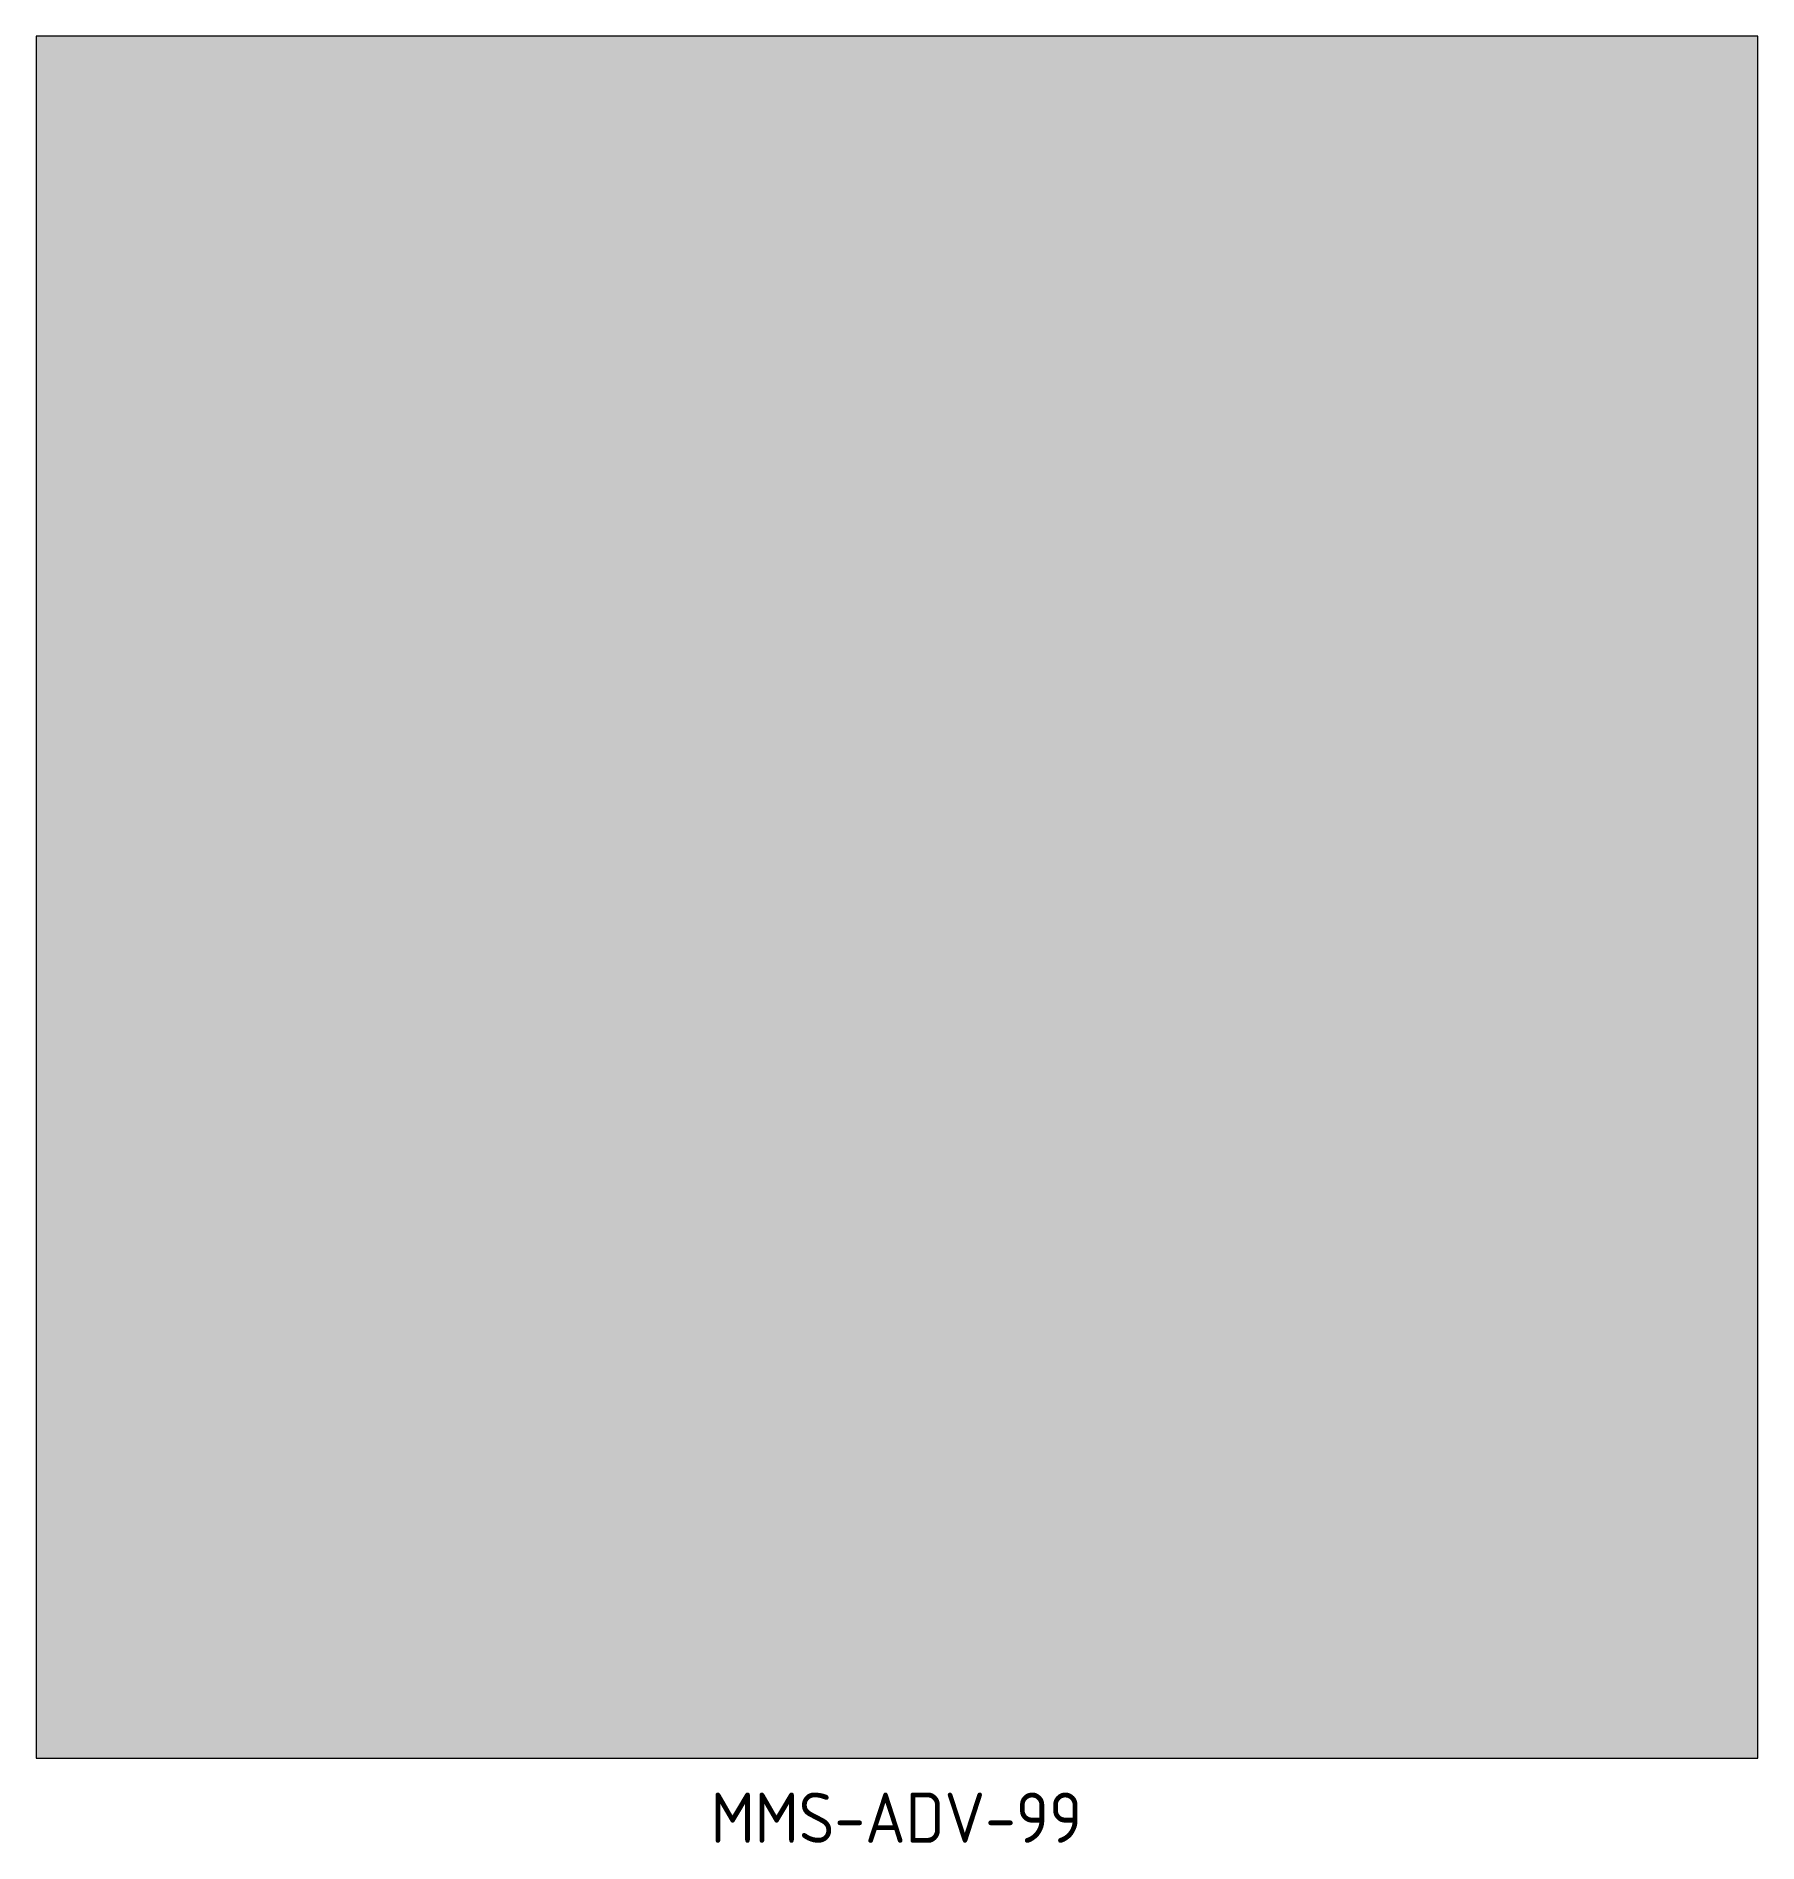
# Model space of a CAD drawing. Header units: millimetres. Extents: x 898 to 1018, y 1695 to 1820.
import ezdxf

# ---------------------------------------------------------------- set-up
doc = ezdxf.new("R2010")
doc.units = ezdxf.units.MM
doc.layers.add('DIM', color=1, linetype='Continuous')
doc.layers.add('L18', color=4, linetype='Continuous')
doc.layers.add('GSCOLORFILL', color=7, linetype='Continuous', lineweight=0)
doc.styles.add('T35', font='isocp2.shx', dxfattribs={"height": 3.5})

# ---------------------------------------------------------------- blocks, each defined once
blk = doc.blocks.new('*U2')
at = {"layer": 'GSCOLORFILL', "true_color": 0xfcd116, "transparency": 33554687}
blk.add_hatch(color=40, dxfattribs=at).paths.add_polyline_path([(-300.0000000000002, -299.9999999999999), (300, -299.9999999999999), (300, 300), (-300.0000000000002, 300)])
at = {"layer": 'GSCOLORFILL', "color": 40, "linetype": 'Continuous', "true_color": 0xfcd116, "transparency": 33554687}
for points in [[(-300.0000000000002, -299.9999999999999), (300, -299.9999999999999), (300, 300), (-300.0000000000002, 300), (-300.0000000000003, -300)], [(-300.0000000000002, -299.9999999999999), (300, -299.9999999999999), (300, 300), (-300.0000000000002, 300), (-300.0000000000003, -299.9999999999999)]]:
    blk.add_lwpolyline(points, close=True, dxfattribs=at).dxf.unprotected_set("ltscale", 0)
blk = doc.blocks.new('*U1')
at = {"layer": 'GSCOLORFILL'}
h = blk.add_hatch(color=256, dxfattribs=at)
h.dxf.hatch_style = 1
edge = h.paths.add_edge_path()
edge.add_arc((-106.8277838300473, 217.6956942870872), 22, 0, 360)
edge = h.paths.add_edge_path(flags=16)
edge.add_arc((-146.9189144137208, -61.50180064618593), 35, 0, 360)
edge = h.paths.add_edge_path()
edge.add_line((-34.83903847994294, -131.5018006461859), (-47.86582046801232, -131.5018006461859))
edge.add_line((-47.86582046801232, -131.5018006461859), (-55.58415050833673, -123.7834706058612))
edge.add_line((-55.58415050833673, -123.7834706058612), (-72.4701395811503, -123.7834706058613))
edge.add_arc((-85.58415050833659, -116.501800646186), 14.99999999999996, 169.4093604514541, 330.95839031118226, ccw=False)
edge.add_arc((-146.918914413721, -61.50180064618609), 70.00000000000007, 103.10729717623371, 311.7264892359949, ccw=False)
edge.add_line((-162.7931889791962, 6.674495872618138), (-162.7931889791962, 21.16724677838346))
edge.add_line((-162.7931889791962, 21.16724677838346), (-197.7931889791962, 21.16724677838334))
edge.add_arc((-197.7931889791962, 26.16724677838335), 5.000000000000004, 160.7764922519403, 270, ccw=False)
edge.add_arc((-183.6295685664955, 21.22843550390349), 20.00000000000005, 89.99999999999977, 160.7764922519394, ccw=False)
edge.add_line((-183.6295685664954, 41.22843550390354), (-182.7931889791962, 41.22843550390354))
edge.add_arc((-171.023554223675, 41.2284355039036), 11.76963475552117, 90.00000000000028, 180.0000000000003, ccw=False)
edge.add_line((-171.0235542236751, 52.99807025942476), (-162.7931889791967, 52.99807025942465))
edge.add_line((-162.7931889791967, 52.99807025942465), (-162.7931889791967, 65.50725450053659))
edge.add_arc((-79.62667386231261, 121.0350021886345), 99.99999999999983, 153.986648340147, 213.7298288252224, ccw=False)
edge.add_arc((-160.5089419896693, 160.5072545005353), 9.999999999999943, 90.00000000000063, 153.9866483401478, ccw=False)
edge.add_arc((-160.5089419896692, 155.5072545005353), 14.99999999999994, 12.025269435377709, 90.00000000000091, ccw=False)
edge.add_line((-145.8381048500892, 158.6324005169507), (-141.5571219962976, 138.5355468290253))
edge.add_arc((-229.5821448337782, 119.7846707305325), 90.00000000000001, -9.469551800584384, 12.025269435377993, ccw=False)
edge.add_arc((-126.0129617649868, 102.5097085463995), 15.00000000000019, 170.5304481994155, 265.5116180847212)
edge.add_arc((-146.7510522877931, -161.677595466242), 249.9999999999998, 72.25431631374721, 85.51161808472301, ccw=False)
edge.add_arc((-74.21042527212896, 64.99807025942481), 11.99999999999992, -89.99999999999898, 72.25431631374647, ccw=False)
edge.add_line((-74.21042527212876, 52.99807025942488), (-78.6886338100112, 52.99807025942465))
edge.add_arc((-74.27502077669078, 47.1132528816641), 7.356021722200694, 126.869897645844, 233.130102354156)
edge.add_line((-78.6886338100112, 41.22843550390354), (-68.6886338100112, 41.22843550390354))
edge.add_arc((-68.6886338100112, 31.22843550390354), 10, 43.19487233876339, 90, ccw=False)
edge.add_arc((-97.8498293200916, 3.84916092580502), 50.00000000000057, 24.999999999999886, 43.19487233876299, ccw=False)
edge.add_line((-52.53443996825854, 24.98007401284013), (-40.09773534323222, -1.69052512386196))
edge.add_line((-40.09773534323222, -1.69052512386196), (9.501987505517263, -1.69052512386196))
edge.add_line((9.501987505517263, -1.69052512386196), (9.501987505517263, 18.30947487613804))
edge.add_line((9.501987505517263, 18.30947487613804), (-19.35505089797653, 101.2897856126354))
edge.add_arc((-14.63246664844339, 102.9321004442257), 4.999999999999999, 109.99999999999491, 199.1755103319032, ccw=False)
edge.add_line((-16.34256736507132, 107.6305635481554), (-11.68938592777522, 109.3241830859707))
edge.add_arc((-13.39948664440332, 114.0226461899003), 4.999999999999996, 289.999999999997, 379.9999999999964)
edge.add_line((-8.70102354047367, 115.7327469065283), (-11.87721085280145, 124.4592498271126))
edge.add_arc((-19.39475181908909, 121.723088680511), 7.999999999999085, 19.99999999997426, 68.59037789068421)
edge.add_line((-16.47448671215352, 129.171044890452), (-34.20733850965917, 122.7168146675062))
edge.add_arc((-35.74642915462484, 126.9454314610427), 4.499999999999977, 110.00000000000179, 290.0000000000024, ccw=False)
edge.add_line((-37.28551979959047, 131.1740482545792), (28.49296365542295, 155.1154582873758))
edge.add_arc((30.03205430038832, 150.8868414938393), 4.4999999999999, -69.99999999999977, 109.99999999999861, ccw=False)
edge.add_line((31.57114494535381, 146.6582247003028), (13.83829314785044, 140.2039944773576))
edge.add_arc((20.86279997468866, 136.375639237872), 7.999999999999607, 151.4096221092781, 200.0000000000065)
edge.add_line((13.34525900840208, 133.639478091266), (17.6441663182195, 121.8283273292136))
edge.add_arc((27.04109252607852, 125.2485287624701), 9.999999999999886, 199.9999999999993, 264.0179502062365)
edge.add_arc((-44.1997964374508, -554.6120713603252), 673.5829868126044, 69.56427704160222, 84.0179502062378, ccw=False)
edge.add_arc((182.2570778430809, 53.15200694132184), 25.00000000000002, 1.1368683772161603e-13, 69.56427704160228, ccw=False)
edge.add_line((207.2570778430809, 53.15200694132187), (207.2570778430809, 8.915732987266267))
edge.add_arc((201.1167802742398, -4.871022604027672), 15.09231208158613, -90, 65.99293018228792, ccw=False)
edge.add_line((201.1167802742398, -19.9633346856138), (194.7947468346515, -19.96333468561369))
edge.add_line((194.7947468346515, -19.96333468561369), (189.565950302816, -28.95559778468402))
edge.add_arc((161.918914413721, -76.5018006461859), 54.99999999999996, -210.29905299854545, 59.82297243943992, ccw=False)
edge.add_line((114.4317004929021, -48.7535662151742), (33.27459533162391, -48.7535662151742))
edge.add_line((33.27459533162391, -48.7535662151742), (14.41584949166327, -52.13127952293399))
edge.add_line((14.41584949166327, -52.13127952293399), (20.42696376442473, -68.52402919170851))
edge.add_line((20.42696376442473, -68.52402919170851), (26.43807803718664, -68.52402919170851))
edge.add_line((26.43807803718664, -68.52402919170851), (59.41584949166327, -101.5018006461859))
edge.add_line((59.41584949166327, -101.5018006461859), (64.41584949166327, -101.5018006461859))
edge.add_arc((64.4158494916633, -116.5018006461859), 14.99999999999994, -150.9583903111838, 90.00000000000011, ccw=False)
edge.add_line((51.30183856447684, -123.7834706058608), (34.41584949166327, -123.7834706058612))
edge.add_line((34.41584949166327, -123.7834706058612), (26.69751945133794, -131.5018006461859))
edge.add_line((26.69751945133794, -131.5018006461859), (17.54140774366838, -131.5018006461859))
edge.add_line((17.54140774366838, -131.5018006461859), (45.40956487056009, -183.7380116156546))
edge.add_line((45.40956487056009, -183.7380116156546), (43.64498306366259, -184.6794206908002))
edge.add_line((43.64498306366259, -184.6794206908002), (15.27458169776634, -131.5018006461859))
edge.add_line((15.27458169776634, -131.5018006461859), (-7.837875802553933, -131.5018006461859))
edge.add_line((-7.837875802553935, -131.5018006461859), (-28.56314120280766, -203.9614788666658))
edge.add_line((-28.56314120280766, -203.9614788666658), (-30.48603129532258, -203.411484601143))
edge.add_line((-30.48603129532258, -203.411484601143), (-9.91807789812394, -131.5018006461859))
edge.add_line((-9.91807789812394, -131.5018006461859), (-31.99776775573751, -131.5018006461859))
edge.add_line((-31.99776775573751, -131.5018006461859), (-115.4037348395409, -214.1587829011527))
edge.add_line((-115.4037348395409, -214.1587829011527), (-116.8115556311054, -212.7382053359215))
edge.add_line((-116.8115556311054, -212.7382053359215), (-34.83903847994293, -131.5018006461859))
edge = h.paths.add_edge_path(flags=16)
edge.add_line((-77.27502531911887, -68.55365939255745), (-60.58415050833673, -65.56422465257225))
edge.add_line((-60.58415050833673, -65.56422465257225), (-60.58415050833673, -96.76745285212002))
edge.add_line((-60.58415050833673, -96.76745285212002), (-67.21282104092234, -107.1685289186359))
edge.add_line((-67.21282104092234, -107.1685289186359), (-73.84149157350794, -107.1685289186359))
edge.add_arc((-85.58415050833663, -116.5018006461858), 14.99999999999981, 38.47829454049717, 106.8243245755309)
edge.add_arc((-146.918914413721, -61.50180064618591), 70.00000000000009, 324.5071957909898, 354.2181671211208)
edge = h.paths.add_edge_path(flags=16)
edge.add_line((200.2570778430809, 34.14670165089802), (154.8862733989909, 34.14670165089802))
edge.add_line((154.8862733989909, 34.14670165089802), (154.8862733989909, 56.40752404539882))
edge.add_line((154.8862733989909, 56.40752404539882), (182.2570778430809, 71.15200694132187))
edge.add_arc((182.2570778430809, 53.15200694132187), 18, 0, 90, ccw=False)
edge.add_line((200.2570778430809, 53.15200694132187), (200.2570778430809, 34.14670165089802))
edge = h.paths.add_edge_path()
edge.add_arc((-114.2356969157246, 174.4534114476162), 15.00000000000019, 130.3513594394475, 175.0000000000004)
edge.add_line((-129.178617387101, 175.760747588831), (-134.497891865431, 114.9611620887752))
edge.add_arc((-114.5739979035967, 113.2180472338217), 19.99999999999946, 174.999999999999, 256.8360728033805)
edge.add_line((-119.1287553064308, 93.74359769086146), (-66.26668565388673, 81.38001829684919))
edge.add_arc((-71.73239453728598, 58.01067884529648), 23.99999999999932, 20.771984948352213, 76.83607280338458, ccw=False)
edge.add_line((-49.29241383502131, 66.522274822665), (-25.31548529475913, 3.30947487613804))
edge.add_line((-25.31548529475913, 3.30947487613804), (-3.470973989038612, 3.30947487613804))
edge.add_line((-3.470973989038612, 3.30947487613804), (-30.07203263235124, 90.42279031400011))
edge.add_arc((-51.11290753891534, 83.99771574895988), 22.00000000000013, 16.98065720145384, 76.83607280338437)
edge.add_line((-46.10267439579911, 105.4196102462172), (-94.89423537451194, 116.8311637832455))
edge.add_arc((-93.75554602380328, 121.6997761689857), 4.999999999999998, 174.9999999999997, 256.8360728033792, ccw=False)
edge.add_line((-98.736519514262, 122.135554882724), (-95.61088134501824, 157.8617626366849))
edge.add_line((-95.61088134501824, 157.8617626366849), (-76.84570690291457, 148.6516333266284))
edge.add_arc((-28.37956614369853, 247.3989532897896), 109.9999999999958, 243.8577485661745, 255.4037514670177)
edge.add_line((-56.10022575960375, 140.9491292859041), (-37.99879634087029, 136.2353256871331))
edge.add_line((-37.99879634087029, 136.2353256871331), (-19.20494392515184, 143.0757285536463))
edge.add_arc((-12.88315975956766, 242.8757037288123), 99.99999999999983, 217.1722678652618, 266.37546750585557, ccw=False)
edge.add_arc((-109.8791687696157, 169.3256948780071), 21.72850761358607, 37.1722678652613, 130.3513594394466)
edge = h.paths.add_edge_path(flags=16)
edge.add_line((-6.407751772939044, -126.5018006461858), (-3.954820465417276, -117.9258615782213))
edge.add_line((-3.954820465417276, -117.9258615782213), (-5.877710557932199, -117.3758673126985))
edge.add_line((-5.877710557932199, -117.3758673126985), (-8.487953868508875, -126.5018006461858))
edge.add_line((-8.487953868508875, -126.5018006461858), (-26.95246094629411, -126.5018006461858))
edge.add_line((-26.95246094629411, -126.5018006461858), (-18.65738687370729, -118.2812162636256))
edge.add_line((-18.65738687370729, -118.2812162636256), (-20.06520766527185, -116.8606386983943))
edge.add_line((-20.06520766527185, -116.8606386983943), (-29.79373167049946, -126.5018006461858))
edge.add_line((-29.79373167049946, -126.5018006461858), (-45.79475265614519, -126.5018006461858))
edge.add_line((-45.79475265614519, -126.5018006461858), (-50.28084964943582, -122.015703652896))
edge.add_arc((-44.97754879053754, -116.7124027939961), 7.49999999999998, 90.0000000000008, 225.0000000000088, ccw=False)
edge.add_line((-44.97754879053764, -109.2124027939961), (26.91584949166327, -109.2124027939961))
edge.add_arc((26.91584949166327, -116.7124027939961), 7.5, 9.094947017729282e-13, 90, ccw=False)
edge.add_line((34.41584949166327, -116.712402793996), (24.62645163947309, -126.5018006461858))
edge.add_line((24.62645163947309, -126.5018006461858), (14.87389447943288, -126.5018006461858))
edge.add_line((14.87389447943288, -126.5018006461858), (9.341982929504313, -116.1327583923057))
edge.add_line((9.341982929504313, -116.1327583923057), (7.577401122606814, -117.0741674674513))
edge.add_line((7.577401122606814, -117.0741674674513), (12.60706843353092, -126.5018006461858))
edge.add_line((12.60706843353092, -126.5018006461858), (-6.407751772939044, -126.5018006461858))
edge = h.paths.add_edge_path(flags=16)
edge.add_arc((161.9189144137208, -76.50180064618593), 26, 0, 360)
edge = h.paths.add_edge_path(flags=16)
edge.add_line((-40.09773534323222, -1.69052512386196), (-1.668206808289597, -1.69052512386196))
h = blk.add_hatch(color=256, dxfattribs=at)
h.dxf.hatch_style = 1
h.paths.add_polyline_path([(52.28354011861074, -186.3816640234433), (49.4242232442034, -194.8624656647691), (45.04486940727429, -198.7019378163761), (44.75169060375583, -207.9711864040984), (52.09520413786822, -211.1309474384904), (66.38420957979588, -211.2396832676738), (64.31294669188947, -196.1644038729125)])
h = blk.add_hatch(color=256, dxfattribs=at)
h.dxf.hatch_style = 1
h.paths.add_polyline_path([(-36.39040895224707, -237.7741880476639), (-22.1610214215857, -232.3200507501267), (-18.4734718835366, -226.7978808736922), (-31.7161433645847, -217.2407319150304), (-34.95708963874631, -208.3356804170814), (-45.61624604220333, -217.8525015652683), (-44.61176978429876, -238.2612764141374)])
h = blk.add_hatch(color=256, dxfattribs=at)
h.dxf.hatch_style = 1
h.paths.add_polyline_path([(-142.0286498967757, -216.8619134842072), (-149.4127383893788, -225.9258010139671), (-143.8212397722668, -234.058188909368), (-135.9082823244985, -239.6956942870872), (-123.5292957928809, -234.2686094865691), (-120.9636331736706, -220.9979677422368)])

msp = doc.modelspace()

# ---------------------------------------------------------------- block references
at = {"layer": 'L18', "xscale": 0.2, "yscale": 0.2, "zscale": 0.2}
msp.add_blockref('*U2', (957.7500000000003, 1760.5), dxfattribs=at)
at = {"layer": 'L18', "color": 28, "true_color": 0x0a0a0a, "xscale": 0.2002539100369057, "yscale": 0.2002539100369057, "zscale": 0.2002539100369057}
msp.add_blockref('*U1', (957.7500000000005, 1760.5), dxfattribs=at)

# ---------------------------------------------------------------- texts
at = {"layer": 'DIM', "color": 3, "insert": (957.716869464199, 1698.115), "char_height": 3.5, "width": 16.42482756211029, "attachment_point": 2, "style": 'T35'}
msp.add_mtext('MMS-ADV-99', dxfattribs=at)

doc.saveas('drawing.dxf')
